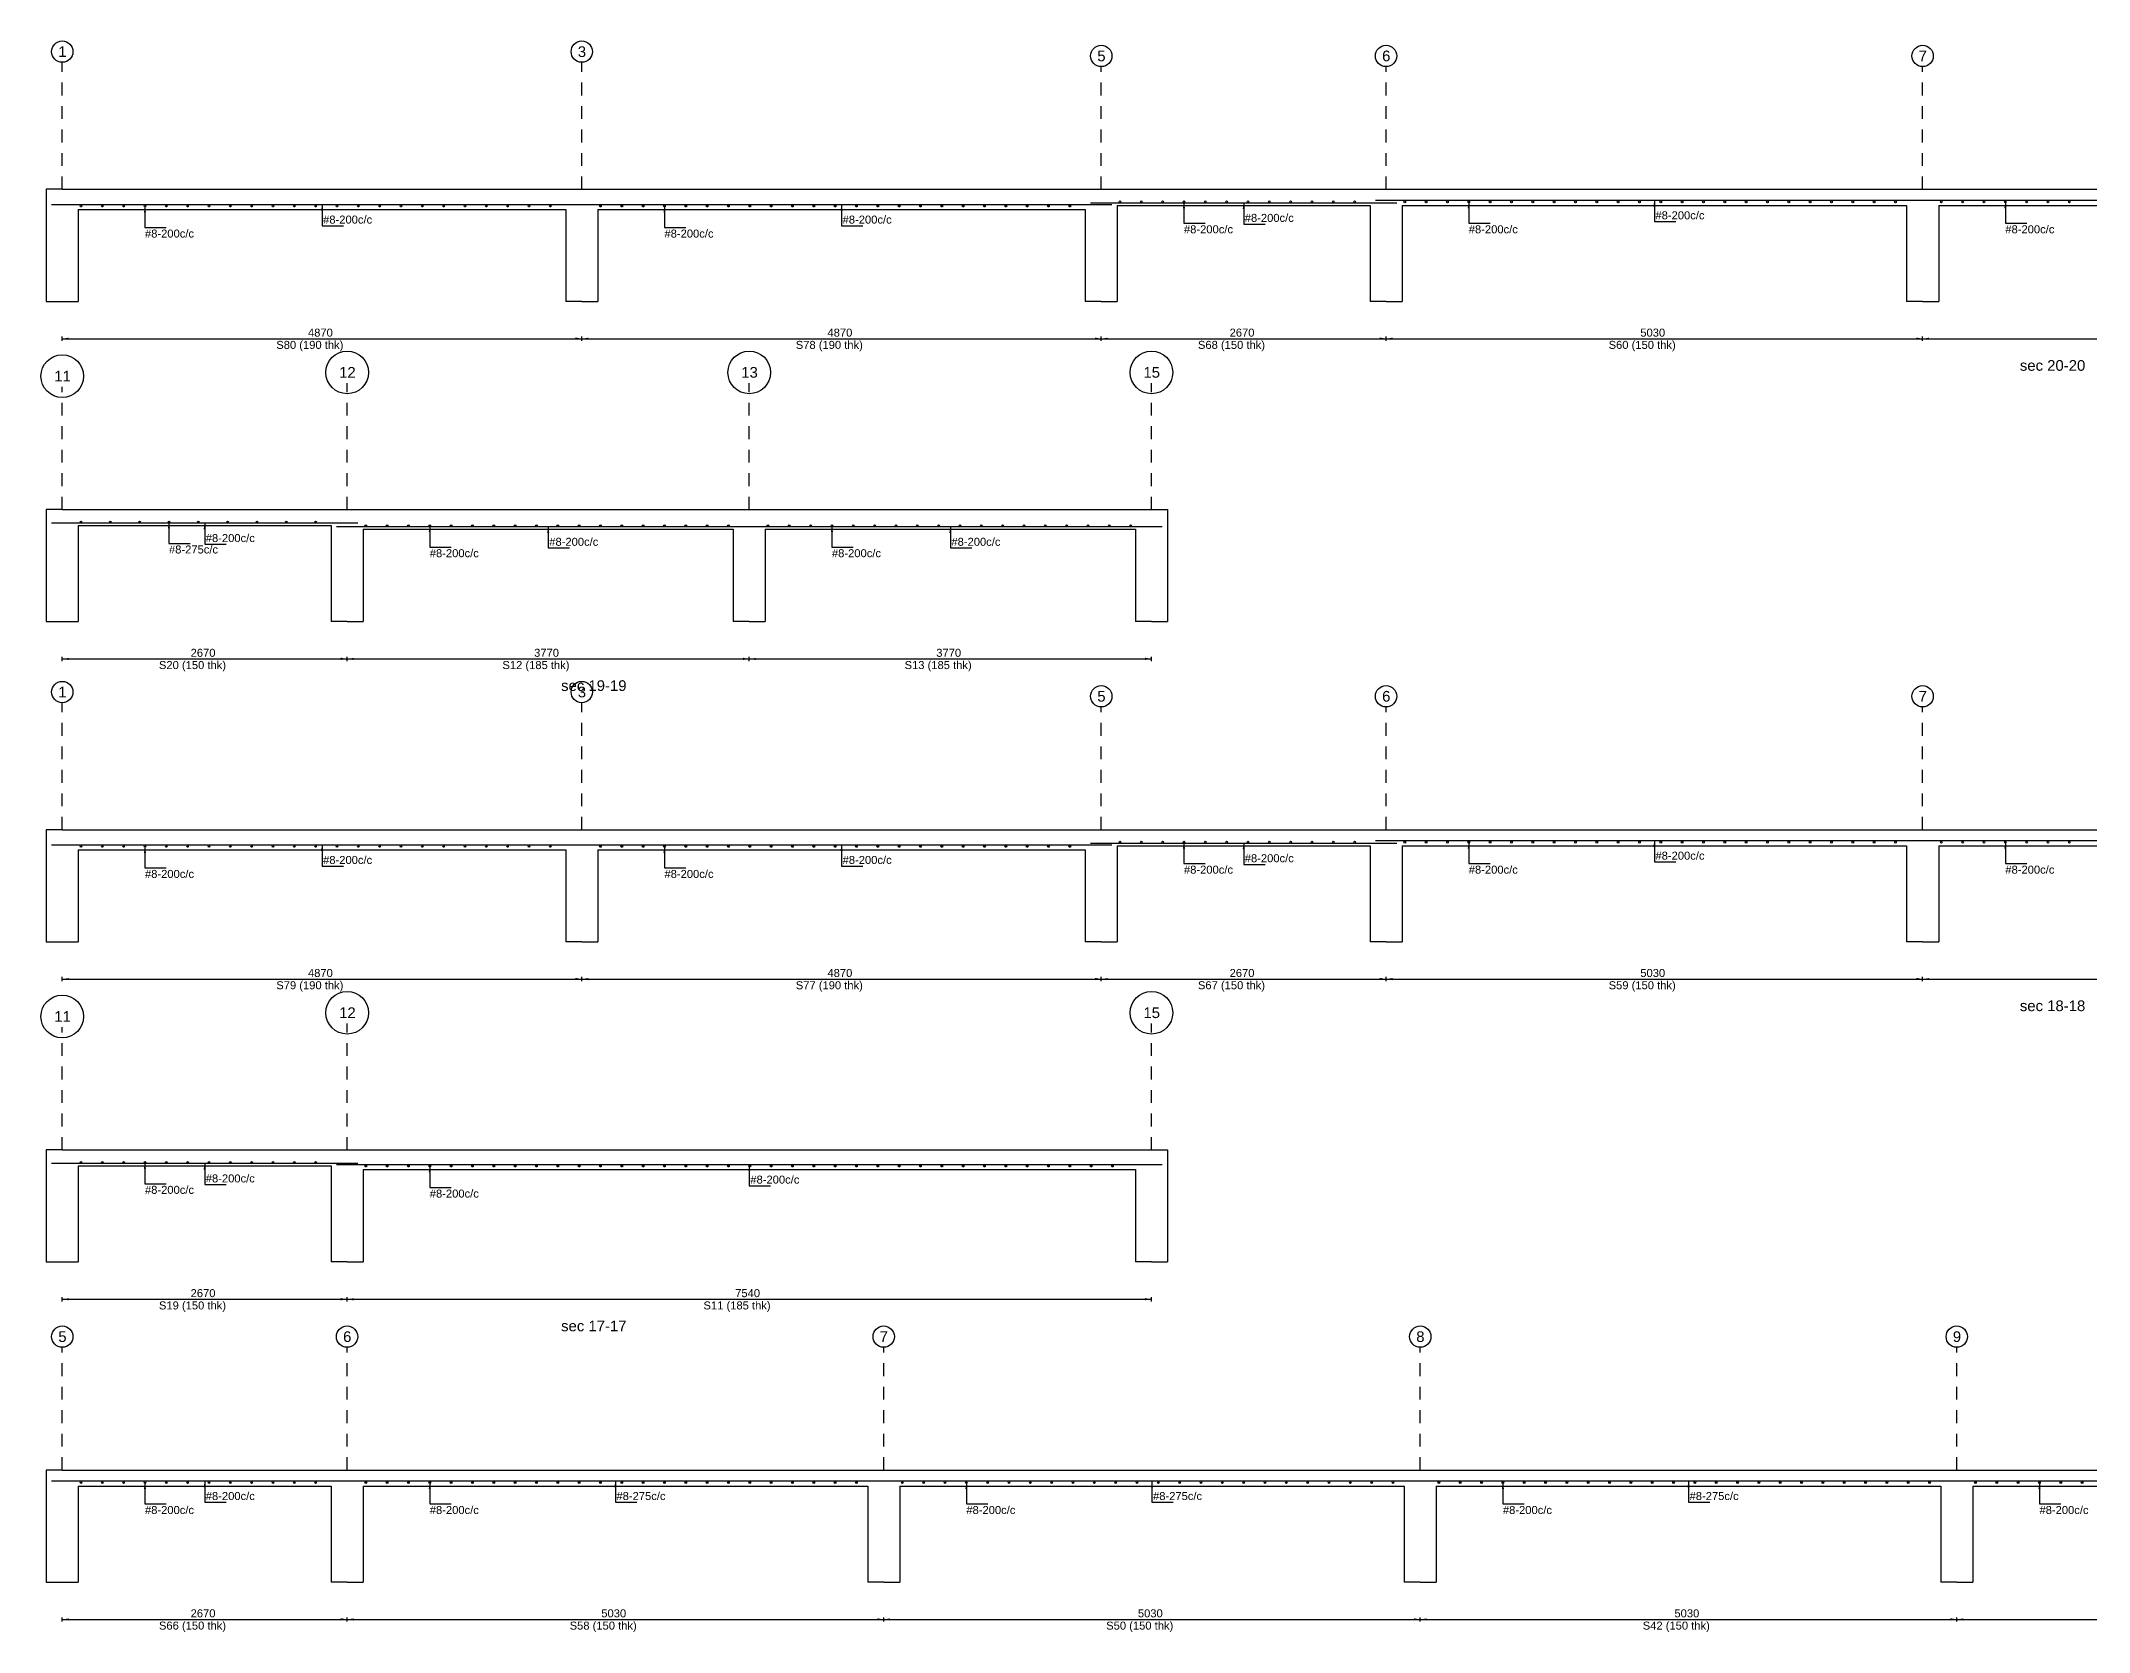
# Model space of a CAD drawing. Extents: x 0 to 119, y -5 to 121.
# Drawn here: x 70.36 to 89.56, y 106.36 to 121.27 of the extents above; entities that cross this region are included whole.
import ezdxf

# ---------------------------------------------------------------- set-up
doc = ezdxf.new("R2010")
doc.units = 0
doc.linetypes.add('ACAD_ISO02W100', pattern=[15, 12, -3])
for name, color, linetype in [('Axisline', 7, 'CONTINUOUS'), ('Axisline_Name', 1, 'CONTINUOUS'), ('Longsection', 2, 'CONTINUOUS'), ('Section_Name', 1, 'CONTINUOUS'), ('Slab_Bottom_Steel_X', 1, 'CONTINUOUS'), ('Slab_Bottom_Steel_Y', 3, 'CONTINUOUS'), ('Slab_ID', 4, 'CONTINUOUS'), ('Span_Dim', 7, 'CONTINUOUS'), ('span_line', 7, 'CONTINUOUS')]:
    doc.layers.add(name, color=color, linetype=linetype)
doc.styles.add('STRUDS_Arial', font='ARIAL.TTF', dxfattribs={"height": 0.04})

msp = doc.modelspace()

# ---------------------------------------------------------------- linework, layer by layer
at = {"layer": 'Axisline', "linetype": 'ACAD_ISO02W100', "ltscale": 0.01}
for p, q in [((70.558, 119.88), (70.558, 121.07)), ((75.428, 119.88), (75.428, 121.07)), ((80.298, 119.88), (80.298, 121.03)), ((82.968, 119.88), (82.968, 121.03)), ((87.998, 119.88), (87.998, 121.03)), ((70.558, 116.88), (70.558, 118.03)), ((73.228, 116.88), (73.228, 118.065)), ((76.998, 116.88), (76.998, 118.065)), ((80.768, 116.88), (80.768, 118.065)), ((70.558, 113.88), (70.558, 115.07)), ((75.428, 113.88), (75.428, 115.07)), ((80.298, 113.88), (80.298, 115.03)), ((82.968, 113.88), (82.968, 115.03)), ((87.998, 113.88), (87.998, 115.03)), ((70.558, 110.88), (70.558, 112.03)), ((73.228, 110.88), (73.228, 112.065)), ((80.768, 110.88), (80.768, 112.065)), ((70.558, 107.88), (70.558, 109.03)), ((73.228, 107.88), (73.228, 109.03)), ((78.258, 107.88), (78.258, 109.03)), ((83.288, 107.88), (83.288, 109.03)), ((88.318, 107.88), (88.318, 109.03))]:
    msp.add_line(p, q, dxfattribs=at)
at = {"layer": 'Axisline'}
for centre, radius in [((70.558, 121.17), 0.1), ((75.428, 121.17), 0.1), ((80.298, 121.13), 0.1), ((82.968, 121.13), 0.1), ((87.998, 121.13), 0.1), ((70.558, 118.13), 0.2), ((73.228, 118.165), 0.2), ((76.998, 118.165), 0.2), ((80.768, 118.165), 0.2), ((70.558, 115.17), 0.1), ((75.428, 115.17), 0.1), ((80.298, 115.13), 0.1), ((82.968, 115.13), 0.1), ((87.998, 115.13), 0.1), ((70.558, 112.13), 0.2), ((73.228, 112.165), 0.2), ((80.768, 112.165), 0.2), ((70.558, 109.13), 0.1), ((73.228, 109.13), 0.1), ((78.258, 109.13), 0.1), ((83.288, 109.13), 0.1), ((88.318, 109.13), 0.1)]:
    msp.add_circle(centre, radius, dxfattribs=at)
at = {"layer": 'Longsection'}
for p, q in [((70.558, 119.88), (70.408, 119.88)), ((70.408, 119.88), (70.408, 118.83)), ((70.558, 119.88), (75.428, 119.88)), ((75.428, 119.88), (80.298, 119.88)), ((80.298, 119.88), (82.968, 119.88)), ((82.968, 119.88), (87.998, 119.88)), ((87.998, 119.88), (93.028, 119.88)), ((70.708, 119.69), (75.278, 119.69)), ((70.708, 119.69), (70.708, 118.83)), ((75.278, 119.69), (75.278, 118.83)), ((75.578, 119.69), (80.148, 119.69)), ((75.578, 119.69), (75.578, 118.83)), ((80.148, 119.69), (80.148, 118.83)), ((80.448, 119.73), (82.818, 119.73)), ((80.448, 119.73), (80.448, 118.83)), ((82.818, 119.73), (82.818, 118.83)), ((83.118, 119.73), (87.848, 119.73)), ((83.118, 119.73), (83.118, 118.83)), ((87.848, 119.73), (87.848, 118.83)), ((88.148, 119.73), (92.878, 119.73)), ((88.148, 119.73), (88.148, 118.83)), ((70.408, 118.83), (70.558, 118.83)), ((70.558, 118.83), (70.708, 118.83)), ((75.428, 118.83), (75.278, 118.83)), ((75.428, 118.83), (75.578, 118.83)), ((80.298, 118.83), (80.148, 118.83)), ((80.298, 118.83), (80.448, 118.83)), ((82.968, 118.83), (82.818, 118.83)), ((82.968, 118.83), (83.118, 118.83)), ((87.998, 118.83), (87.848, 118.83)), ((87.998, 118.83), (88.148, 118.83)), ((70.558, 116.88), (70.408, 116.88)), ((70.408, 116.88), (70.408, 115.83)), ((70.558, 116.88), (73.228, 116.88)), ((73.228, 116.88), (76.998, 116.88)), ((76.998, 116.88), (80.768, 116.88)), ((80.768, 116.88), (80.918, 116.88)), ((80.918, 116.88), (80.918, 115.83)), ((70.708, 116.73), (73.078, 116.73)), ((70.708, 116.73), (70.708, 115.83)), ((73.078, 116.73), (73.078, 115.83)), ((73.378, 116.695), (76.848, 116.695)), ((73.378, 116.695), (73.378, 115.83)), ((76.848, 116.695), (76.848, 115.83)), ((77.148, 116.695), (80.618, 116.695)), ((77.148, 116.695), (77.148, 115.83)), ((80.618, 116.695), (80.618, 115.83)), ((70.408, 115.83), (70.558, 115.83)), ((70.558, 115.83), (70.708, 115.83)), ((73.228, 115.83), (73.078, 115.83)), ((73.228, 115.83), (73.378, 115.83)), ((76.998, 115.83), (76.848, 115.83)), ((76.998, 115.83), (77.148, 115.83)), ((80.768, 115.83), (80.618, 115.83)), ((80.768, 115.83), (80.918, 115.83)), ((70.558, 113.88), (70.408, 113.88)), ((70.408, 113.88), (70.408, 112.83)), ((70.558, 113.88), (75.428, 113.88)), ((75.428, 113.88), (80.298, 113.88)), ((80.298, 113.88), (82.968, 113.88)), ((82.968, 113.88), (87.998, 113.88)), ((87.998, 113.88), (93.028, 113.88)), ((70.708, 113.69), (75.278, 113.69)), ((70.708, 113.69), (70.708, 112.83)), ((75.278, 113.69), (75.278, 112.83)), ((75.578, 113.69), (80.148, 113.69)), ((75.578, 113.69), (75.578, 112.83)), ((80.148, 113.69), (80.148, 112.83)), ((80.448, 113.73), (82.818, 113.73)), ((80.448, 113.73), (80.448, 112.83)), ((82.818, 113.73), (82.818, 112.83)), ((83.118, 113.73), (87.848, 113.73)), ((83.118, 113.73), (83.118, 112.83)), ((87.848, 113.73), (87.848, 112.83)), ((88.148, 113.73), (92.878, 113.73)), ((88.148, 113.73), (88.148, 112.83)), ((70.408, 112.83), (70.558, 112.83)), ((70.558, 112.83), (70.708, 112.83)), ((75.428, 112.83), (75.278, 112.83)), ((75.428, 112.83), (75.578, 112.83)), ((80.298, 112.83), (80.148, 112.83)), ((80.298, 112.83), (80.448, 112.83)), ((82.968, 112.83), (82.818, 112.83)), ((82.968, 112.83), (83.118, 112.83)), ((87.998, 112.83), (87.848, 112.83)), ((87.998, 112.83), (88.148, 112.83)), ((70.558, 110.88), (70.408, 110.88)), ((70.408, 110.88), (70.408, 109.83)), ((70.558, 110.88), (73.228, 110.88)), ((73.228, 110.88), (80.768, 110.88)), ((80.768, 110.88), (80.918, 110.88)), ((80.918, 110.88), (80.918, 109.83)), ((70.708, 110.73), (73.078, 110.73)), ((70.708, 110.73), (70.708, 109.83)), ((73.078, 110.73), (73.078, 109.83)), ((73.378, 110.695), (80.618, 110.695)), ((73.378, 110.695), (73.378, 109.83)), ((80.618, 110.695), (80.618, 109.83)), ((70.408, 109.83), (70.558, 109.83)), ((70.558, 109.83), (70.708, 109.83)), ((73.228, 109.83), (73.078, 109.83)), ((73.228, 109.83), (73.378, 109.83)), ((80.768, 109.83), (80.618, 109.83)), ((80.768, 109.83), (80.918, 109.83)), ((70.558, 107.88), (70.408, 107.88)), ((70.408, 107.88), (70.408, 106.83)), ((70.558, 107.88), (73.228, 107.88)), ((70.708, 107.73), (73.078, 107.73)), ((70.708, 107.73), (70.708, 106.83)), ((73.078, 107.73), (73.078, 106.83)), ((73.228, 107.88), (78.258, 107.88)), ((73.378, 107.73), (78.108, 107.73)), ((73.378, 107.73), (73.378, 106.83)), ((78.108, 107.73), (78.108, 106.83)), ((78.258, 107.88), (83.288, 107.88)), ((78.408, 107.73), (83.138, 107.73)), ((78.408, 107.73), (78.408, 106.83)), ((83.138, 107.73), (83.138, 106.83)), ((83.288, 107.88), (88.318, 107.88)), ((83.438, 107.73), (88.168, 107.73)), ((83.438, 107.73), (83.438, 106.83)), ((88.168, 107.73), (88.168, 106.83)), ((88.318, 107.88), (93.348, 107.88)), ((88.468, 107.73), (93.198, 107.73)), ((88.468, 107.73), (88.468, 106.83)), ((70.408, 106.83), (70.558, 106.83)), ((70.558, 106.83), (70.708, 106.83)), ((73.228, 106.83), (73.078, 106.83)), ((73.228, 106.83), (73.378, 106.83)), ((78.258, 106.83), (78.108, 106.83)), ((78.258, 106.83), (78.408, 106.83)), ((83.288, 106.83), (83.138, 106.83)), ((83.288, 106.83), (83.438, 106.83)), ((88.318, 106.83), (88.168, 106.83)), ((88.318, 106.83), (88.468, 106.83))]:
    msp.add_line(p, q, dxfattribs=at)
at = {"layer": 'Slab_Bottom_Steel_X'}
for p, q in [((71.333, 119.723), (71.333, 119.523)), ((76.203, 119.723), (76.203, 119.523)), ((81.073, 119.763), (81.073, 119.563)), ((83.743, 119.763), (83.743, 119.563)), ((88.773, 119.763), (88.773, 119.563)), ((71.333, 119.523), (71.533, 119.523)), ((76.203, 119.523), (76.403, 119.523)), ((81.073, 119.563), (81.273, 119.563)), ((83.743, 119.563), (83.943, 119.563)), ((88.773, 119.563), (88.973, 119.563)), ((71.558, 116.763), (71.558, 116.563)), ((71.558, 116.563), (71.758, 116.563)), ((74.003, 116.728), (74.003, 116.528)), ((77.773, 116.728), (77.773, 116.528)), ((74.003, 116.528), (74.203, 116.528)), ((77.773, 116.528), (77.973, 116.528)), ((71.333, 113.723), (71.333, 113.523)), ((76.203, 113.723), (76.203, 113.523)), ((81.073, 113.763), (81.073, 113.563)), ((83.743, 113.763), (83.743, 113.563)), ((88.773, 113.763), (88.773, 113.563)), ((71.333, 113.523), (71.533, 113.523)), ((76.203, 113.523), (76.403, 113.523)), ((81.073, 113.563), (81.273, 113.563)), ((83.743, 113.563), (83.943, 113.563)), ((88.773, 113.563), (88.973, 113.563)), ((71.333, 110.763), (71.333, 110.563)), ((74.003, 110.728), (74.003, 110.528)), ((71.333, 110.563), (71.533, 110.563)), ((74.003, 110.528), (74.203, 110.528)), ((71.333, 107.763), (71.333, 107.563)), ((74.003, 107.763), (74.003, 107.563)), ((79.033, 107.763), (79.033, 107.563)), ((84.063, 107.763), (84.063, 107.563)), ((89.093, 107.763), (89.093, 107.563)), ((71.333, 107.563), (71.533, 107.563)), ((74.003, 107.563), (74.203, 107.563)), ((79.033, 107.563), (79.233, 107.563)), ((84.063, 107.563), (84.263, 107.563)), ((89.093, 107.563), (89.293, 107.563))]:
    msp.add_line(p, q, dxfattribs=at)
for centre in [(70.733, 119.723), (70.933, 119.723), (71.133, 119.723), (71.333, 119.723), (71.533, 119.723), (71.733, 119.723), (71.933, 119.723), (72.133, 119.723), (72.333, 119.723), (72.533, 119.723), (72.733, 119.723), (72.933, 119.723), (73.133, 119.723), (73.333, 119.723), (73.533, 119.723), (73.733, 119.723), (73.933, 119.723), (74.133, 119.723), (74.333, 119.723), (74.533, 119.723), (74.733, 119.723), (74.933, 119.723), (75.1329, 119.723), (75.603, 119.723), (75.803, 119.723), (76.003, 119.723), (76.203, 119.723), (76.403, 119.723), (76.603, 119.723), (76.803, 119.723), (77.003, 119.723), (77.203, 119.723), (77.403, 119.723), (77.603, 119.723), (77.803, 119.723), (78.003, 119.723), (78.203, 119.723), (78.403, 119.723), (78.603, 119.723), (78.803, 119.723), (79.003, 119.723), (79.203, 119.723), (79.403, 119.723), (79.603, 119.723), (79.8029, 119.723), (80.0029, 119.723), (80.473, 119.763), (80.673, 119.763), (80.873, 119.763), (81.073, 119.763), (81.273, 119.763), (81.473, 119.763), (81.673, 119.763), (81.873, 119.763), (82.073, 119.763), (82.273, 119.763), (82.473, 119.763), (82.673, 119.763), (83.143, 119.763), (83.343, 119.763), (83.543, 119.763), (83.743, 119.763), (83.943, 119.763), (84.143, 119.763), (84.343, 119.763), (84.543, 119.763), (84.743, 119.763), (84.943, 119.763), (85.143, 119.763), (85.343, 119.763), (85.543, 119.763), (85.743, 119.763), (85.943, 119.763), (86.143, 119.763), (86.343, 119.763), (86.543, 119.763), (86.743, 119.763), (86.943, 119.763), (87.143, 119.763), (87.3429, 119.763), (87.5429, 119.763), (87.7429, 119.763), (88.173, 119.763), (88.373, 119.763), (88.573, 119.763), (88.773, 119.763), (88.973, 119.763), (89.173, 119.763), (89.373, 119.763), (70.733, 116.763), (71.008, 116.763), (71.283, 116.763), (71.558, 116.763), (71.833, 116.763), (72.108, 116.763), (72.383, 116.763), (72.658, 116.763), (72.933, 116.763), (73.403, 116.728), (73.603, 116.728), (73.803, 116.728), (74.003, 116.728), (74.203, 116.728), (74.403, 116.728), (74.603, 116.728), (74.803, 116.728), (75.003, 116.728), (75.203, 116.728), (75.403, 116.728), (75.603, 116.728), (75.803, 116.728), (76.003, 116.728), (76.203, 116.728), (76.403, 116.728), (76.603, 116.728), (76.803, 116.728), (77.173, 116.728), (77.373, 116.728), (77.573, 116.728), (77.773, 116.728), (77.973, 116.728), (78.173, 116.728), (78.373, 116.728), (78.573, 116.728), (78.773, 116.728), (78.973, 116.728), (79.173, 116.728), (79.373, 116.728), (79.573, 116.728), (79.773, 116.728), (79.973, 116.728), (80.173, 116.728), (80.373, 116.728), (80.573, 116.728), (70.733, 113.723), (70.933, 113.723), (71.133, 113.723), (71.333, 113.723), (71.533, 113.723), (71.733, 113.723), (71.933, 113.723), (72.133, 113.723), (72.333, 113.723), (72.533, 113.723), (72.733, 113.723), (72.933, 113.723), (73.133, 113.723), (73.333, 113.723), (73.533, 113.723), (73.733, 113.723), (73.933, 113.723), (74.133, 113.723), (74.333, 113.723), (74.533, 113.723), (74.733, 113.723), (74.933, 113.723), (75.1329, 113.723), (75.603, 113.723), (75.803, 113.723), (76.003, 113.723), (76.203, 113.723), (76.403, 113.723), (76.603, 113.723), (76.803, 113.723), (77.003, 113.723), (77.203, 113.723), (77.403, 113.723), (77.603, 113.723), (77.803, 113.723), (78.003, 113.723), (78.203, 113.723), (78.403, 113.723), (78.603, 113.723), (78.803, 113.723), (79.003, 113.723), (79.203, 113.723), (79.403, 113.723), (79.603, 113.723), (79.8029, 113.723), (80.0029, 113.723), (80.473, 113.763), (80.673, 113.763), (80.873, 113.763), (81.073, 113.763), (81.273, 113.763), (81.473, 113.763), (81.673, 113.763), (81.873, 113.763), (82.073, 113.763), (82.273, 113.763), (82.473, 113.763), (82.673, 113.763), (83.143, 113.763), (83.343, 113.763), (83.543, 113.763), (83.743, 113.763), (83.943, 113.763), (84.143, 113.763), (84.343, 113.763), (84.543, 113.763), (84.743, 113.763), (84.943, 113.763), (85.143, 113.763), (85.343, 113.763), (85.543, 113.763), (85.743, 113.763), (85.943, 113.763), (86.143, 113.763), (86.343, 113.763), (86.543, 113.763), (86.743, 113.763), (86.943, 113.763), (87.143, 113.763), (87.3429, 113.763), (87.5429, 113.763), (87.7429, 113.763), (88.173, 113.763), (88.373, 113.763), (88.573, 113.763), (88.773, 113.763), (88.973, 113.763), (89.173, 113.763), (89.373, 113.763), (70.733, 110.763), (70.933, 110.763), (71.133, 110.763), (71.333, 110.763), (71.533, 110.763), (71.733, 110.763), (71.933, 110.763), (72.133, 110.763), (72.333, 110.763), (72.533, 110.763), (72.733, 110.763), (72.933, 110.763), (73.403, 110.728), (73.603, 110.728), (73.803, 110.728), (74.003, 110.728), (74.203, 110.728), (74.403, 110.728), (74.603, 110.728), (74.803, 110.728), (75.003, 110.728), (75.203, 110.728), (75.403, 110.728), (75.603, 110.728), (75.803, 110.728), (76.003, 110.728), (76.203, 110.728), (76.403, 110.728), (76.603, 110.728), (76.803, 110.728), (77.003, 110.728), (77.203, 110.728), (77.403, 110.728), (77.603, 110.728), (77.8029, 110.728), (78.0029, 110.728), (78.2029, 110.728), (78.4029, 110.728), (78.6029, 110.728), (78.8029, 110.728), (79.0029, 110.728), (79.2029, 110.728), (79.4029, 110.728), (79.6029, 110.728), (79.8029, 110.728), (80.0029, 110.728), (80.2029, 110.728), (80.4029, 110.728), (70.733, 107.763), (70.933, 107.763), (71.133, 107.763), (71.333, 107.763), (71.533, 107.763), (71.733, 107.763), (71.933, 107.763), (72.133, 107.763), (72.333, 107.763), (72.533, 107.763), (72.733, 107.763), (72.933, 107.763), (73.403, 107.763), (73.603, 107.763), (73.803, 107.763), (74.003, 107.763), (74.203, 107.763), (74.403, 107.763), (74.603, 107.763), (74.803, 107.763), (75.003, 107.763), (75.203, 107.763), (75.403, 107.763), (75.603, 107.763), (75.803, 107.763), (76.003, 107.763), (76.203, 107.763), (76.403, 107.763), (76.603, 107.763), (76.803, 107.763), (77.003, 107.763), (77.203, 107.763), (77.403, 107.763), (77.603, 107.763), (77.8029, 107.763), (78.0029, 107.763), (78.433, 107.763), (78.633, 107.763), (78.833, 107.763), (79.033, 107.763), (79.233, 107.763), (79.433, 107.763), (79.633, 107.763), (79.833, 107.763), (80.033, 107.763), (80.233, 107.763), (80.433, 107.763), (80.633, 107.763), (80.833, 107.763), (81.033, 107.763), (81.233, 107.763), (81.433, 107.763), (81.633, 107.763), (81.833, 107.763), (82.033, 107.763), (82.233, 107.763), (82.433, 107.763), (82.6329, 107.763), (82.8329, 107.763), (83.0329, 107.763), (83.463, 107.763), (83.663, 107.763), (83.863, 107.763), (84.063, 107.763), (84.263, 107.763), (84.463, 107.763), (84.663, 107.763), (84.863, 107.763), (85.063, 107.763), (85.263, 107.763), (85.463, 107.763), (85.663, 107.763), (85.863, 107.763), (86.063, 107.763), (86.263, 107.763), (86.463, 107.763), (86.663, 107.763), (86.863, 107.763), (87.063, 107.763), (87.263, 107.763), (87.463, 107.763), (87.663, 107.763), (87.863, 107.763), (88.063, 107.763), (88.493, 107.763), (88.693, 107.763), (88.893, 107.763), (89.093, 107.763), (89.293, 107.763), (89.493, 107.763)]:
    msp.add_circle(centre, 0.008, dxfattribs=at)
for points in [[(71.333, 119.723), (71.323, 119.663), (71.333, 119.723), (71.343, 119.663)], [(76.203, 119.723), (76.193, 119.663), (76.203, 119.723), (76.213, 119.663)], [(81.073, 119.763), (81.063, 119.703), (81.073, 119.763), (81.083, 119.703)], [(83.743, 119.763), (83.733, 119.703), (83.743, 119.763), (83.753, 119.703)], [(88.773, 119.763), (88.763, 119.703), (88.773, 119.763), (88.783, 119.703)], [(71.558, 116.763), (71.548, 116.703), (71.558, 116.763), (71.568, 116.703)], [(74.003, 116.728), (73.993, 116.668), (74.003, 116.728), (74.013, 116.668)], [(77.773, 116.728), (77.763, 116.668), (77.773, 116.728), (77.783, 116.668)], [(71.333, 113.723), (71.323, 113.663), (71.333, 113.723), (71.343, 113.663)], [(76.203, 113.723), (76.193, 113.663), (76.203, 113.723), (76.213, 113.663)], [(81.073, 113.763), (81.063, 113.703), (81.073, 113.763), (81.083, 113.703)], [(83.743, 113.763), (83.733, 113.703), (83.743, 113.763), (83.753, 113.703)], [(88.773, 113.763), (88.763, 113.703), (88.773, 113.763), (88.783, 113.703)], [(71.333, 110.763), (71.323, 110.703), (71.333, 110.763), (71.343, 110.703)], [(74.003, 110.728), (73.993, 110.668), (74.003, 110.728), (74.013, 110.668)], [(71.333, 107.763), (71.323, 107.703), (71.333, 107.763), (71.343, 107.703)], [(74.003, 107.763), (73.993, 107.703), (74.003, 107.763), (74.013, 107.703)], [(79.033, 107.763), (79.023, 107.703), (79.033, 107.763), (79.043, 107.703)], [(84.063, 107.763), (84.053, 107.703), (84.063, 107.763), (84.073, 107.703)], [(89.093, 107.763), (89.083, 107.703), (89.093, 107.763), (89.103, 107.703)]]:
    msp.add_solid(points, dxfattribs=at)
at = {"layer": 'Slab_Bottom_Steel_Y'}
for p, q in [((70.458, 119.739), (75.528, 119.739)), ((72.993, 119.739), (72.993, 119.539)), ((75.328, 119.739), (80.398, 119.739)), ((77.863, 119.739), (77.863, 119.539)), ((80.198, 119.755), (83.068, 119.755)), ((81.633, 119.755), (81.633, 119.555)), ((82.868, 119.779), (88.098, 119.779)), ((85.483, 119.779), (85.483, 119.579)), ((87.898, 119.779), (93.128, 119.779)), ((72.993, 119.539), (73.193, 119.539)), ((77.863, 119.539), (78.063, 119.539)), ((81.633, 119.555), (81.833, 119.555)), ((85.483, 119.579), (85.683, 119.579)), ((70.458, 116.755), (73.328, 116.755)), ((71.893, 116.755), (71.893, 116.555)), ((71.893, 116.555), (72.093, 116.555)), ((73.128, 116.72), (77.098, 116.72)), ((75.113, 116.72), (75.113, 116.52)), ((76.898, 116.72), (80.868, 116.72)), ((78.883, 116.72), (78.883, 116.52)), ((75.113, 116.52), (75.313, 116.52)), ((78.883, 116.52), (79.083, 116.52)), ((70.458, 113.739), (75.528, 113.739)), ((72.993, 113.739), (72.993, 113.539)), ((75.328, 113.739), (80.398, 113.739)), ((77.863, 113.739), (77.863, 113.539)), ((80.198, 113.755), (83.068, 113.755)), ((81.633, 113.755), (81.633, 113.555)), ((82.868, 113.779), (88.098, 113.779)), ((85.483, 113.779), (85.483, 113.579)), ((87.898, 113.779), (93.128, 113.779)), ((72.993, 113.539), (73.193, 113.539)), ((77.863, 113.539), (78.063, 113.539)), ((81.633, 113.555), (81.833, 113.555)), ((85.483, 113.579), (85.683, 113.579)), ((70.458, 110.755), (73.328, 110.755)), ((71.893, 110.755), (71.893, 110.555)), ((73.128, 110.744), (80.868, 110.744)), ((76.998, 110.744), (76.998, 110.544)), ((71.893, 110.555), (72.093, 110.555)), ((76.998, 110.544), (77.198, 110.544)), ((70.458, 107.779), (73.328, 107.779)), ((71.893, 107.779), (71.893, 107.579)), ((73.128, 107.779), (78.358, 107.779)), ((75.743, 107.779), (75.743, 107.579)), ((78.158, 107.779), (83.388, 107.779)), ((80.773, 107.779), (80.773, 107.579)), ((83.188, 107.779), (88.418, 107.779)), ((85.803, 107.779), (85.803, 107.579)), ((88.218, 107.779), (93.448, 107.779)), ((71.893, 107.579), (72.093, 107.579)), ((75.743, 107.579), (75.943, 107.579)), ((80.773, 107.579), (80.973, 107.579)), ((85.803, 107.579), (86.003, 107.579))]:
    msp.add_line(p, q, dxfattribs=at)
for points in [[(72.993, 119.739), (72.983, 119.679), (72.993, 119.739), (73.003, 119.679)], [(77.863, 119.739), (77.853, 119.679), (77.863, 119.739), (77.873, 119.679)], [(81.633, 119.755), (81.623, 119.695), (81.633, 119.755), (81.643, 119.695)], [(85.483, 119.779), (85.473, 119.719), (85.483, 119.779), (85.493, 119.719)], [(71.893, 116.755), (71.883, 116.695), (71.893, 116.755), (71.903, 116.695)], [(75.113, 116.72), (75.103, 116.66), (75.113, 116.72), (75.123, 116.66)], [(78.883, 116.72), (78.873, 116.66), (78.883, 116.72), (78.893, 116.66)], [(72.993, 113.739), (72.983, 113.679), (72.993, 113.739), (73.003, 113.679)], [(77.863, 113.739), (77.853, 113.679), (77.863, 113.739), (77.873, 113.679)], [(81.633, 113.755), (81.623, 113.695), (81.633, 113.755), (81.643, 113.695)], [(85.483, 113.779), (85.473, 113.719), (85.483, 113.779), (85.493, 113.719)], [(71.893, 110.755), (71.883, 110.695), (71.893, 110.755), (71.903, 110.695)], [(76.998, 110.744), (76.988, 110.684), (76.998, 110.744), (77.008, 110.684)], [(71.893, 107.779), (71.883, 107.719), (71.893, 107.779), (71.903, 107.719)], [(75.743, 107.779), (75.733, 107.719), (75.743, 107.779), (75.753, 107.719)], [(80.773, 107.779), (80.763, 107.719), (80.773, 107.779), (80.783, 107.719)], [(85.803, 107.779), (85.793, 107.719), (85.803, 107.779), (85.813, 107.719)]]:
    msp.add_solid(points, dxfattribs=at)
at = {"layer": 'Span_Line'}
for p, q in [((70.558, 118.46), (70.558, 118.5)), ((70.558, 118.48), (75.428, 118.48)), ((75.428, 118.46), (75.428, 118.5)), ((75.428, 118.46), (75.428, 118.5)), ((75.428, 118.48), (80.298, 118.48)), ((80.298, 118.46), (80.298, 118.5)), ((80.298, 118.46), (80.298, 118.5)), ((80.298, 118.48), (82.968, 118.48)), ((82.968, 118.46), (82.968, 118.5)), ((82.968, 118.46), (82.968, 118.5)), ((82.968, 118.48), (87.998, 118.48)), ((87.998, 118.46), (87.998, 118.5)), ((87.998, 118.46), (87.998, 118.5)), ((87.998, 118.48), (93.028, 118.48)), ((70.558, 115.46), (70.558, 115.5)), ((70.558, 115.48), (73.228, 115.48)), ((73.228, 115.46), (73.228, 115.5)), ((73.228, 115.46), (73.228, 115.5)), ((73.228, 115.48), (76.998, 115.48)), ((76.998, 115.46), (76.998, 115.5)), ((76.998, 115.46), (76.998, 115.5)), ((76.998, 115.48), (80.768, 115.48)), ((80.768, 115.46), (80.768, 115.5)), ((70.558, 112.46), (70.558, 112.5)), ((70.558, 112.48), (75.428, 112.48)), ((75.428, 112.46), (75.428, 112.5)), ((75.428, 112.46), (75.428, 112.5)), ((75.428, 112.48), (80.298, 112.48)), ((80.298, 112.46), (80.298, 112.5)), ((80.298, 112.46), (80.298, 112.5)), ((80.298, 112.48), (82.968, 112.48)), ((82.968, 112.46), (82.968, 112.5)), ((82.968, 112.46), (82.968, 112.5)), ((82.968, 112.48), (87.998, 112.48)), ((87.998, 112.46), (87.998, 112.5)), ((87.998, 112.46), (87.998, 112.5)), ((87.998, 112.48), (93.028, 112.48)), ((70.558, 109.46), (70.558, 109.5)), ((70.558, 109.48), (73.228, 109.48)), ((73.228, 109.46), (73.228, 109.5)), ((73.228, 109.46), (73.228, 109.5)), ((73.228, 109.48), (80.768, 109.48)), ((80.768, 109.46), (80.768, 109.5)), ((70.558, 106.46), (70.558, 106.5)), ((70.558, 106.48), (73.228, 106.48)), ((73.228, 106.46), (73.228, 106.5)), ((73.228, 106.46), (73.228, 106.5)), ((73.228, 106.48), (78.258, 106.48)), ((78.258, 106.46), (78.258, 106.5)), ((78.258, 106.46), (78.258, 106.5)), ((78.258, 106.48), (83.288, 106.48)), ((83.288, 106.46), (83.288, 106.5)), ((83.288, 106.46), (83.288, 106.5)), ((83.288, 106.48), (88.318, 106.48)), ((88.318, 106.46), (88.318, 106.5)), ((88.318, 106.46), (88.318, 106.5)), ((88.318, 106.48), (93.348, 106.48))]:
    msp.add_line(p, q, dxfattribs=at)
for points in [[(70.558, 118.48), (70.618, 118.49), (70.558, 118.48), (70.618, 118.47)], [(75.428, 118.48), (75.368, 118.492), (75.428, 118.48), (75.368, 118.47)], [(75.428, 118.48), (75.488, 118.49), (75.428, 118.48), (75.488, 118.47)], [(80.298, 118.48), (80.238, 118.492), (80.298, 118.48), (80.238, 118.47)], [(80.298, 118.48), (80.358, 118.49), (80.298, 118.48), (80.358, 118.47)], [(82.968, 118.48), (82.908, 118.492), (82.968, 118.48), (82.908, 118.47)], [(82.968, 118.48), (83.028, 118.49), (82.968, 118.48), (83.028, 118.47)], [(87.998, 118.48), (87.938, 118.492), (87.998, 118.48), (87.938, 118.47)], [(87.998, 118.48), (88.058, 118.49), (87.998, 118.48), (88.058, 118.47)], [(70.558, 115.48), (70.618, 115.49), (70.558, 115.48), (70.618, 115.47)], [(73.228, 115.48), (73.168, 115.492), (73.228, 115.48), (73.168, 115.47)], [(73.228, 115.48), (73.288, 115.49), (73.228, 115.48), (73.288, 115.47)], [(76.998, 115.48), (76.938, 115.492), (76.998, 115.48), (76.938, 115.47)], [(76.998, 115.48), (77.058, 115.49), (76.998, 115.48), (77.058, 115.47)], [(80.768, 115.48), (80.708, 115.492), (80.768, 115.48), (80.708, 115.47)], [(70.558, 112.48), (70.618, 112.49), (70.558, 112.48), (70.618, 112.47)], [(75.428, 112.48), (75.368, 112.492), (75.428, 112.48), (75.368, 112.47)], [(75.428, 112.48), (75.488, 112.49), (75.428, 112.48), (75.488, 112.47)], [(80.298, 112.48), (80.238, 112.492), (80.298, 112.48), (80.238, 112.47)], [(80.298, 112.48), (80.358, 112.49), (80.298, 112.48), (80.358, 112.47)], [(82.968, 112.48), (82.908, 112.492), (82.968, 112.48), (82.908, 112.47)], [(82.968, 112.48), (83.028, 112.49), (82.968, 112.48), (83.028, 112.47)], [(87.998, 112.48), (87.938, 112.492), (87.998, 112.48), (87.938, 112.47)], [(87.998, 112.48), (88.058, 112.49), (87.998, 112.48), (88.058, 112.47)], [(70.558, 109.48), (70.618, 109.49), (70.558, 109.48), (70.618, 109.47)], [(73.228, 109.48), (73.168, 109.492), (73.228, 109.48), (73.168, 109.47)], [(73.228, 109.48), (73.288, 109.49), (73.228, 109.48), (73.288, 109.47)], [(80.768, 109.48), (80.708, 109.492), (80.768, 109.48), (80.708, 109.47)], [(70.558, 106.48), (70.618, 106.49), (70.558, 106.48), (70.618, 106.47)], [(73.228, 106.48), (73.168, 106.492), (73.228, 106.48), (73.168, 106.47)], [(73.228, 106.48), (73.288, 106.49), (73.228, 106.48), (73.288, 106.47)], [(78.258, 106.48), (78.198, 106.492), (78.258, 106.48), (78.198, 106.47)], [(78.258, 106.48), (78.318, 106.49), (78.258, 106.48), (78.318, 106.47)], [(83.288, 106.48), (83.228, 106.492), (83.288, 106.48), (83.228, 106.47)], [(83.288, 106.48), (83.348, 106.49), (83.288, 106.48), (83.348, 106.47)], [(88.318, 106.48), (88.258, 106.492), (88.318, 106.48), (88.258, 106.47)], [(88.318, 106.48), (88.378, 106.49), (88.318, 106.48), (88.378, 106.47)]]:
    msp.add_solid(points, dxfattribs=at)

# ---------------------------------------------------------------- texts
at = {"layer": 'Axisline_Name', "style": 'STRUDS_Arial'}
for s, p in [('1', (70.5205, 121.12)), ('3', (75.3905, 121.12)), ('5', (80.2605, 121.08)), ('6', (82.9305, 121.08)), ('7', (87.9605, 121.08)), ('11', (70.483, 118.08)), ('12', (73.153, 118.115)), ('13', (76.923, 118.115)), ('15', (80.693, 118.115)), ('1', (70.5205, 115.12)), ('3', (75.3905, 115.12)), ('5', (80.2605, 115.08)), ('6', (82.9305, 115.08)), ('7', (87.9605, 115.08)), ('11', (70.483, 112.08)), ('12', (73.153, 112.115)), ('15', (80.693, 112.115)), ('5', (70.5205, 109.08)), ('6', (73.1905, 109.08)), ('7', (78.2205, 109.08)), ('8', (83.2505, 109.08)), ('9', (88.2805, 109.08))]:
    msp.add_text(s, height=0.1, dxfattribs=at).set_placement(p)
at = {"layer": 'Section_name', "style": 'STRUDS_Arial'}
for s, p in [('sec 20-20', (88.909, 118.18)), ('sec 19-19', (75.234, 115.18)), ('sec 18-18', (88.909, 112.18)), ('sec 17-17', (75.234, 109.18))]:
    msp.add_text(s, height=0.1, dxfattribs=at).set_placement(p)
at = {"layer": 'Slab_Bottom_Steel_X', "style": 'STRUDS_Arial'}
for s, p in [('#8-200c/c', (71.333, 119.428)), ('#8-200c/c', (76.203, 119.428)), ('#8-200c/c', (81.073, 119.468)), ('#8-200c/c', (83.743, 119.468)), ('#8-200c/c', (88.773, 119.468)), ('#8-275c/c', (71.558, 116.468)), ('#8-200c/c', (74.003, 116.433)), ('#8-200c/c', (77.773, 116.433)), ('#8-200c/c', (71.333, 113.428)), ('#8-200c/c', (76.203, 113.428)), ('#8-200c/c', (81.073, 113.468)), ('#8-200c/c', (83.743, 113.468)), ('#8-200c/c', (88.773, 113.468)), ('#8-200c/c', (71.333, 110.468)), ('#8-200c/c', (74.003, 110.433)), ('#8-200c/c', (71.333, 107.468)), ('#8-200c/c', (74.003, 107.468)), ('#8-200c/c', (79.033, 107.468)), ('#8-200c/c', (84.063, 107.468)), ('#8-200c/c', (89.093, 107.468))]:
    msp.add_text(s, height=0.075, dxfattribs=at).set_placement(p)
at = {"layer": 'Slab_Bottom_Steel_Y', "style": 'STRUDS_Arial'}
for s, p in [('#8-200c/c', (73.003, 119.559)), ('#8-200c/c', (77.873, 119.559)), ('#8-200c/c', (81.643, 119.575)), ('#8-200c/c', (85.493, 119.599)), ('#8-200c/c', (71.903, 116.575)), ('#8-200c/c', (75.123, 116.54)), ('#8-200c/c', (78.893, 116.54)), ('#8-200c/c', (85.493, 113.599)), ('#8-200c/c', (73.003, 113.559)), ('#8-200c/c', (77.873, 113.559)), ('#8-200c/c', (81.643, 113.575)), ('#8-200c/c', (71.903, 110.575)), ('#8-200c/c', (77.008, 110.564)), ('#8-200c/c', (71.903, 107.599)), ('#8-275c/c', (75.753, 107.599)), ('#8-275c/c', (80.783, 107.599)), ('#8-275c/c', (85.813, 107.599))]:
    msp.add_text(s, height=0.075, dxfattribs=at).set_placement(p)
at = {"layer": 'Slab_ID', "style": 'STRUDS_Arial'}
for s, p in [('S80 (190 thk)', (72.564, 118.385)), ('S78 (190 thk)', (77.434, 118.385)), ('S68 (150 thk)', (81.204, 118.385)), ('S60 (150 thk)', (85.054, 118.385)), ('S20 (150 thk)', (71.464, 115.385)), ('S12 (185 thk)', (74.684, 115.385)), ('S13 (185 thk)', (78.454, 115.385)), ('S79 (190 thk)', (72.564, 112.385)), ('S77 (190 thk)', (77.434, 112.385)), ('S67 (150 thk)', (81.204, 112.385)), ('S59 (150 thk)', (85.054, 112.385)), ('S19 (150 thk)', (71.464, 109.385)), ('S11 (185 thk)', (76.569, 109.385)), ('S66 (150 thk)', (71.464, 106.385)), ('S58 (150 thk)', (75.314, 106.385)), ('S50 (150 thk)', (80.344, 106.385)), ('S42 (150 thk)', (85.374, 106.385))]:
    msp.add_text(s, height=0.075, dxfattribs=at).set_placement(p)
at = {"layer": 'Span_Dim', "style": 'STRUDS_Arial'}
for s, p in [('4870', (72.861, 118.5)), ('4870', (77.731, 118.5)), ('2670', (81.501, 118.5)), ('5030', (85.351, 118.5)), ('2670', (71.761, 115.5)), ('3770', (74.981, 115.5)), ('3770', (78.751, 115.5)), ('4870', (72.861, 112.5)), ('4870', (77.731, 112.5)), ('2670', (81.501, 112.5)), ('5030', (85.351, 112.5)), ('2670', (71.761, 109.5)), ('7540', (76.866, 109.5)), ('2670', (71.761, 106.5)), ('5030', (75.611, 106.5)), ('5030', (80.641, 106.5)), ('5030', (85.671, 106.5))]:
    msp.add_text(s, height=0.075, dxfattribs=at).set_placement(p)

doc.saveas('drawing.dxf')
